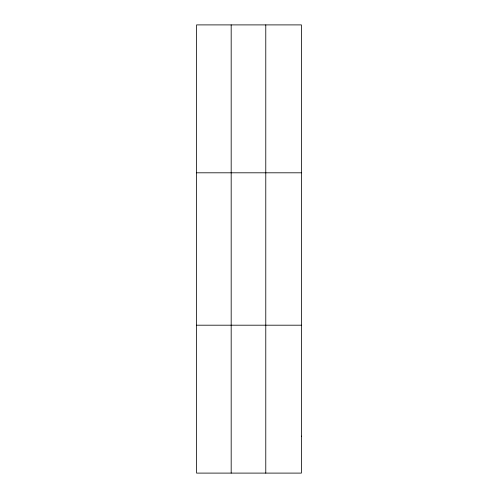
<?xml version="1.0" encoding="UTF-8"?>
<svg xmlns="http://www.w3.org/2000/svg" width="498" height="498" viewBox="0 0 498 498"><rect width="100%" height="100%" fill="white"/><g stroke="black" fill="none" stroke-linecap="round" stroke-linejoin="round"><path stroke-width="0.75" d="M231.178 24.9L231.178 473.1M265.776 24.9L265.776 473.1M196.586 172.806L301.415 172.806M196.586 325.194L301.415 325.194M301.415 436.124L301.415 473.1L196.586 473.1L196.586 24.9L301.415 24.9L301.415 436.124"/></g></svg>
